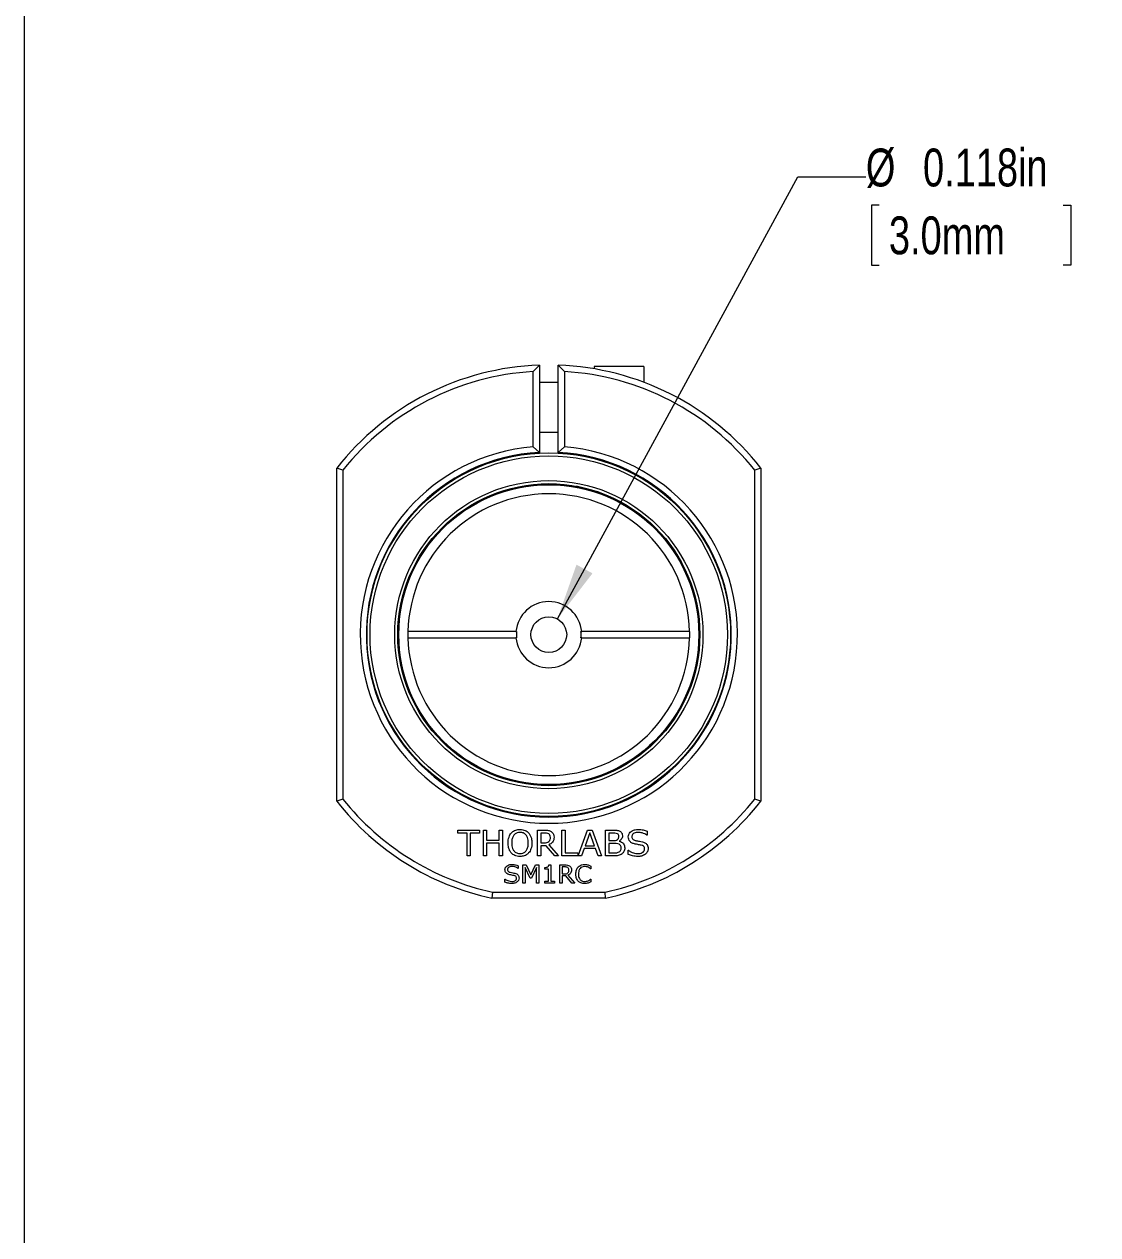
# Model space of a CAD drawing. Header units: inches. Extents: x 0.1 to 10.9, y 0 to 8.5.
# Drawn here: x 0.062 to 2.425, y 3.123 to 5.787 of the extents above; entities that cross this region are included whole.
import ezdxf

# ---------------------------------------------------------------- set-up
doc = ezdxf.new("R2010")
doc.units = ezdxf.units.IN
doc.header["$MEASUREMENT"] = 0
doc.styles.add('SLDTEXTSTYLE0', font='TXT', dxfattribs={"width": 0.75})
doc.dimstyles.new('SLDDIMSTYLE3', dxfattribs={"dimtxt": 0.083333, "dimasz": 0.125, "dimexe": 0, "dimexo": 0.0625, "dimgap": 0.020833, "dimtad": 0, "dimtih": 1, "dimtoh": 1, "dimdec": 3, "dimlfac": 1.5, "dimrnd": 1e-09, "dimzin": 12, "dimdsep": 46, "dimtxsty": 'SLDTEXTSTYLE0', "dimsah": 1, "dimcen": 0, "dimadec": 0, "dimazin": 3, "dimtfac": 1, "dimtdec": 3, "dimtofl": 0, "dimtmove": 0, "dimatfit": 3, "dimfxl": 1, "dimfrac": 2, "dimtolj": 1, "dimtzin": 12, "dimarcsym": 0})

# ---------------------------------------------------------------- blocks, each defined once
blk = doc.blocks.new('_D_6')
at = {"color": 7, "linetype": 'Continuous', "lineweight": 0}
for p, q in [((1.2354, 4.4783), (1.7643, 5.4508)), ((1.7643, 5.4508), (1.9143, 5.4508)), ((1.9438, 5.389), (1.9269, 5.389)), ((1.9269, 5.389), (1.9269, 5.2566)), ((2.3483, 5.389), (2.3652, 5.389)), ((2.3652, 5.389), (2.3652, 5.2566)), ((1.9269, 5.2566), (1.9438, 5.2566)), ((2.3652, 5.2566), (2.3483, 5.2566))]:
    blk.add_line(p, q, dxfattribs=at)
blk.add_solid([(1.2354, 4.4783), (1.3127, 4.5786), (1.2775, 4.5977)], dxfattribs=at)
at = {"color": 7, "linetype": 'Continuous', "lineweight": 0, "char_height": 0.08333, "attachment_point": 1, "style": 'SLDTEXTSTYLE0'}
for s, insert in [('%%c', (1.9143, 5.5133, 0.856)), ('0.118in', (2.04, 5.5133, 0.856)), ('3.0mm', (1.965, 5.364, 0.856))]:
    blk.add_mtext(s, dxfattribs=dict(at, insert=insert))

msp = doc.modelspace()

# ---------------------------------------------------------------- linework, layer by layer
at = {"color": 7, "linetype": 'Continuous', "lineweight": 0}
for p, q in [((0.062179, 8.450606), (0.062179, 0.035558)), ((1.18244, 5.022742), (1.195774, 5.036716)), ((1.195774, 5.036716), (1.195774, 4.844875)), ((1.23744, 4.844875), (1.23744, 5.036716)), ((1.23744, 5.036716), (1.250774, 5.022742)), ((1.18244, 4.85734), (1.18244, 5.022742)), ((1.250774, 5.022742), (1.250774, 4.85734)), ((1.42594, 5.033749), (1.316607, 5.033749)), ((1.316607, 5.033749), (1.316607, 5.028595)), ((1.42594, 5.033749), (1.42594, 4.998928)), ((1.23744, 4.998416), (1.195774, 4.998416)), ((1.195774, 4.889082), (1.23744, 4.889082)), ((1.18244, 4.85734), (1.195774, 4.844875)), ((1.23744, 4.844875), (1.250774, 4.85734)), ((0.74994, 4.077325), (0.74994, 4.810173)), ((0.763274, 4.805535), (0.74994, 4.810173)), ((0.763274, 4.805535), (0.763274, 4.081963)), ((1.683274, 4.810173), (1.66994, 4.805535)), ((1.66994, 4.081963), (1.66994, 4.805535)), ((1.683274, 4.810173), (1.683274, 4.077325)), ((0.906679, 4.450416), (0.906607, 4.450416)), ((1.144247, 4.450416), (0.906679, 4.450416)), ((1.144247, 4.450416), (1.145843, 4.450416)), ((1.287371, 4.450416), (1.288967, 4.450416)), ((1.526535, 4.450416), (1.288967, 4.450416)), ((1.526607, 4.450416), (1.526535, 4.450416)), ((0.906607, 4.437082), (0.906679, 4.437082)), ((0.906679, 4.437082), (1.144247, 4.437082)), ((1.145843, 4.437082), (1.144247, 4.437082)), ((1.288967, 4.437082), (1.287371, 4.437082)), ((1.288967, 4.437082), (1.526535, 4.437082)), ((1.526535, 4.437082), (1.526607, 4.437082)), ((0.763274, 4.081963), (0.74994, 4.077325)), ((1.683274, 4.077325), (1.66994, 4.081963)), ((1.016607, 4.00727), (1.016607, 4.013723)), ((1.016607, 4.013723), (1.063927, 4.013723)), ((1.036682, 4.00727), (1.016607, 4.00727)), ((1.036682, 3.957082), (1.036682, 4.00727)), ((1.043852, 4.00727), (1.043852, 3.957082)), ((1.063927, 4.00727), (1.043852, 4.00727)), ((1.063927, 4.013723), (1.063927, 4.00727)), ((1.072531, 4.013723), (1.0797, 4.013723)), ((1.072531, 3.957082), (1.072531, 4.013723)), ((1.0797, 4.013723), (1.0797, 3.991497)), ((1.107662, 3.991497), (1.107662, 4.013723)), ((1.107662, 4.013723), (1.114832, 4.013723)), ((1.114832, 4.013723), (1.114832, 3.957082)), ((1.191548, 4.013723), (1.207176, 4.013723)), ((1.191548, 3.957082), (1.191548, 4.013723)), ((1.198718, 4.00727), (1.198718, 3.985761)), ((1.207489, 4.00727), (1.198718, 4.00727)), ((1.245321, 4.013723), (1.25249, 4.013723)), ((1.245321, 3.957082), (1.245321, 4.013723)), ((1.25249, 4.013723), (1.25249, 3.963535)), ((1.281169, 3.957082), (1.301928, 4.013723)), ((1.30698, 4.007774), (1.296718, 3.979308)), ((1.301928, 4.013723), (1.312032, 4.013723)), ((1.317208, 3.979308), (1.30698, 4.007774)), ((1.312032, 4.013723), (1.332791, 3.957082)), ((1.341395, 4.013723), (1.357907, 4.013723)), ((1.341395, 3.957082), (1.341395, 4.013723)), ((1.348564, 4.00727), (1.348564, 3.99078)), ((1.357426, 4.00727), (1.348564, 4.00727)), ((1.433167, 4.002251), (1.432629, 4.002251)), ((1.433167, 4.011191), (1.433167, 4.002251)), ((1.0797, 3.991497), (1.107662, 3.991497)), ((1.0797, 3.985044), (1.0797, 3.957082)), ((1.107662, 3.985044), (1.0797, 3.985044)), ((1.107662, 3.957082), (1.107662, 3.985044)), ((1.198718, 3.985761), (1.206257, 3.985761)), ((1.198718, 3.979308), (1.198718, 3.957082)), ((1.210548, 3.979308), (1.198718, 3.979308)), ((1.229525, 3.957082), (1.210548, 3.979308)), ((1.216799, 3.981571), (1.238151, 3.957082)), ((1.294399, 3.972856), (1.288809, 3.957082)), ((1.319561, 3.972856), (1.294399, 3.972856)), ((1.296718, 3.979308), (1.317208, 3.979308)), ((1.325151, 3.957082), (1.319561, 3.972856)), ((1.348564, 3.99078), (1.358176, 3.99078)), ((1.348564, 3.984327), (1.348564, 3.963535)), ((1.360349, 3.984327), (1.348564, 3.984327)), ((1.371205, 3.989424), (1.371205, 3.989122)), ((1.391582, 3.969271), (1.39212, 3.969271)), ((1.391582, 3.960062), (1.391582, 3.969271)), ((1.043852, 3.957082), (1.036682, 3.957082)), ((1.0797, 3.957082), (1.072531, 3.957082)), ((1.114832, 3.957082), (1.107662, 3.957082)), ((1.198718, 3.957082), (1.191548, 3.957082)), ((1.238151, 3.957082), (1.229525, 3.957082)), ((1.280452, 3.957082), (1.245321, 3.957082)), ((1.25249, 3.963535), (1.280452, 3.963535)), ((1.280452, 3.963535), (1.280452, 3.957082)), ((1.288809, 3.957082), (1.281169, 3.957082)), ((1.332791, 3.957082), (1.325151, 3.957082)), ((1.361279, 3.957082), (1.341395, 3.957082)), ((1.348564, 3.963535), (1.35849, 3.963535)), ((1.149519, 3.928981), (1.149139, 3.928981)), ((1.149519, 3.935294), (1.149519, 3.928981)), ((1.159645, 3.937082), (1.166947, 3.937082)), ((1.159645, 3.897082), (1.159645, 3.937082)), ((1.164708, 3.931576), (1.164708, 3.897082)), ((1.175523, 3.908222), (1.164708, 3.931576)), ((1.166947, 3.937082), (1.17739, 3.914907)), ((1.17739, 3.914907), (1.187493, 3.937082)), ((1.189519, 3.931576), (1.178625, 3.908222)), ((1.187493, 3.937082), (1.194582, 3.937082)), ((1.189519, 3.897082), (1.189519, 3.931576)), ((1.194582, 3.937082), (1.194582, 3.897082)), ((1.207746, 3.927968), (1.207746, 3.931513)), ((1.215848, 3.927968), (1.207746, 3.927968)), ((1.215848, 3.901133), (1.215848, 3.927968)), ((1.216821, 3.937082), (1.220911, 3.937082)), ((1.220911, 3.937082), (1.220911, 3.901133)), ((1.240658, 3.937082), (1.251694, 3.937082)), ((1.240658, 3.897082), (1.240658, 3.937082)), ((1.245721, 3.932525), (1.245721, 3.917335)), ((1.251916, 3.932525), (1.245721, 3.932525)), ((1.245721, 3.917335), (1.251045, 3.917335)), ((1.309012, 3.928475), (1.308617, 3.928475)), ((1.309012, 3.934653), (1.309012, 3.928475)), ((1.120151, 3.90569), (1.120531, 3.90569)), ((1.120151, 3.899187), (1.120151, 3.90569)), ((1.164708, 3.897082), (1.159645, 3.897082)), ((1.178625, 3.908222), (1.175523, 3.908222)), ((1.194582, 3.897082), (1.189519, 3.897082)), ((1.207746, 3.901133), (1.215848, 3.901133)), ((1.207746, 3.897082), (1.207746, 3.901133)), ((1.229012, 3.897082), (1.207746, 3.897082)), ((1.220911, 3.901133), (1.229012, 3.901133)), ((1.229012, 3.901133), (1.229012, 3.897082)), ((1.245721, 3.897082), (1.240658, 3.897082)), ((1.245721, 3.912779), (1.245721, 3.897082)), ((1.254075, 3.912779), (1.245721, 3.912779)), ((1.267477, 3.897082), (1.254075, 3.912779)), ((1.25849, 3.914377), (1.273569, 3.897082)), ((1.273569, 3.897082), (1.267477, 3.897082)), ((1.30864, 3.90569), (1.309012, 3.90569)), ((1.309012, 3.90569), (1.309012, 3.899606)), ((1.092959, 3.877082), (1.091529, 3.863749)), ((1.341685, 3.863749), (1.091529, 3.863749)), ((1.092959, 3.877082), (1.340255, 3.877082)), ((1.341685, 3.863749), (1.340255, 3.877082))]:
    msp.add_line(p, q, dxfattribs=at)
at = {"color": 7, "linetype": 'Continuous', "lineweight": 0, "flags": 128}
msp.add_lwpolyline([(1.327246, 4.757125), (1.324299, 4.757915), (1.318894, 4.759363), (1.313038, 4.760932), (1.306891, 4.762579), (1.30062, 4.764259), (1.294397, 4.765927), (1.288391, 4.767536), (1.282766, 4.769043), (1.277676, 4.770407), (1.277479, 4.77046)], dxfattribs=at)
at = {"color": 7, "linetype": 'Continuous', "lineweight": 0}
for radius in [0.4, 0.393333, 0.339, 0.332333, 0.331333, 0.33, 0.039333]:
    msp.add_circle((1.216607, 4.443749), radius, dxfattribs=at)
for radius, start, end in [(0.593333, 92.012204, 141.861187), (0.593333, 38.138813, 87.987796), (0.58, 93.377138, 141.408149), (0.58, 38.591851, 86.622862), (0.415, 94.722468, 85.277532), (0.401667, 92.973107, 87.026893), (0.31, 1.232262, 178.767738), (0.072667, 5.263895, 174.736105), (0.071078, 174.618082, 185.381918), (0.071078, 354.618082, 5.381918), (0.31, 181.232262, 358.767738), (0.072667, 185.263895, 354.736105), (0.593333, 218.138813, 257.830457), (0.58, 218.591851, 257.690837), (0.58, 282.309163, 321.408149), (0.593333, 282.169543, 321.861187)]:
    msp.add_arc((1.216607, 4.443749), radius, start, end, dxfattribs=at)
for points, knots in [([(0.906607, 4.450416), (0.906607, 4.446523), (0.906607, 4.442078), (0.906607, 4.437634), (0.906607, 4.437082)], [0, 0, 0, 0, 0.87573846, 1, 1, 1, 1]), ([(1.526607, 4.437082), (1.526607, 4.437634), (1.526607, 4.442078), (1.526607, 4.446523), (1.526607, 4.450416)], [0, 0, 0, 0, 0.12426154, 1, 1, 1, 1]), ([(1.127021, 3.98538), (1.127099, 3.98759), (1.127255, 3.992008), (1.128701, 3.998018), (1.130933, 4.003284), (1.133067, 4.006031), (1.134134, 4.007405)], [0, 0, 0, 0, 0.280103118, 0.560051886, 0.780058353, 1, 1, 1, 1]), ([(1.134134, 4.007405), (1.135568, 4.008772), (1.138436, 4.011508), (1.144981, 4.014484), (1.150064, 4.014902), (1.153168, 4.015157)], [0, 0, 0, 0, 0.280097409, 0.560404669, 1, 1, 1, 1]), ([(1.153212, 4.008704), (1.151117, 4.00855), (1.146931, 4.008241), (1.141374, 4.004927), (1.13735, 3.999542), (1.135199, 3.992756), (1.135005, 3.987841), (1.134907, 3.98538)], [0, 0, 0, 0, 0.18663432, 0.37282795, 0.55933209, 0.7794287, 1, 1, 1, 1]), ([(1.153168, 4.015157), (1.155151, 4.015066), (1.159116, 4.014884), (1.164415, 4.013171), (1.168902, 4.010681), (1.171131, 4.008497), (1.172246, 4.007405)], [0, 0, 0, 0, 0.280066633, 0.559926871, 0.77998088, 1, 1, 1, 1]), ([(1.171473, 3.98538), (1.171403, 3.987465), (1.171264, 3.991631), (1.169707, 3.997744), (1.166411, 4.003539), (1.160624, 4.008037), (1.155685, 4.008482), (1.153212, 4.008704)], [0, 0, 0, 0, 0.18736695, 0.37450937, 0.56126546, 0.78037789, 1, 1, 1, 1]), ([(1.172246, 4.007405), (1.17357, 4.005632), (1.176221, 4.002085), (1.178848, 3.99453), (1.179165, 3.98885), (1.179359, 3.98538)], [0, 0, 0, 0, 0.27988199, 0.56004073, 1, 1, 1, 1]), ([(1.207176, 4.013723), (1.21002, 4.013728), (1.21509, 4.013736), (1.219664, 4.011594), (1.221672, 4.010653)], [0, 0, 0, 0, 0.56104579, 1, 1, 1, 1]), ([(1.216575, 4.005276), (1.214954, 4.005987), (1.212049, 4.007262), (1.208887, 4.007268), (1.207489, 4.00727)], [0, 0, 0, 0, 0.55801393, 1, 1, 1, 1]), ([(1.220227, 3.997737), (1.220089, 3.999431), (1.219843, 4.002455), (1.217573, 4.004414), (1.216575, 4.005276)], [0, 0, 0, 0, 0.5602215, 1, 1, 1, 1]), ([(1.228113, 3.998185), (1.227982, 3.996169), (1.227719, 3.992144), (1.224919, 3.987124), (1.221092, 3.983587), (1.21823, 3.982243), (1.216799, 3.981571)], [0, 0, 0, 0, 0.280077491, 0.559397241, 0.779603317, 1, 1, 1, 1]), ([(1.216911, 3.988741), (1.218057, 3.990233), (1.220112, 3.992908), (1.220191, 3.996256), (1.220227, 3.997737)], [0, 0, 0, 0, 0.55768451, 1, 1, 1, 1]), ([(1.221672, 4.010653), (1.222768, 4.009824), (1.224959, 4.008165), (1.227705, 4.003931), (1.227959, 4.000363), (1.228113, 3.998185)], [0, 0, 0, 0, 0.280486935, 0.560744408, 1, 1, 1, 1]), ([(1.367934, 4.005735), (1.36602, 4.006317), (1.362588, 4.007359), (1.359009, 4.007297), (1.357426, 4.00727)], [0, 0, 0, 0, 0.557621582, 1, 1, 1, 1]), ([(1.357907, 4.013723), (1.360792, 4.013801), (1.365933, 4.01394), (1.370734, 4.012139), (1.37284, 4.011348)], [0, 0, 0, 0, 0.56114518, 1, 1, 1, 1]), ([(1.367564, 3.992662), (1.368182, 3.993145), (1.369419, 3.994112), (1.370597, 3.996723), (1.370717, 3.998722), (1.37079, 3.999944)], [0, 0, 0, 0, 0.27996112, 0.55984229, 1, 1, 1, 1]), ([(1.37079, 3.999944), (1.370702, 4.001266), (1.370544, 4.003624), (1.36873, 4.005091), (1.367934, 4.005735)], [0, 0, 0, 0, 0.56072674, 1, 1, 1, 1]), ([(1.378677, 4.000929), (1.378583, 3.999572), (1.378394, 3.996858), (1.375952, 3.992495), (1.373005, 3.990589), (1.371205, 3.989424)], [0, 0, 0, 0, 0.28059414, 0.56065724, 1, 1, 1, 1]), ([(1.37284, 4.011348), (1.373843, 4.010719), (1.375845, 4.009462), (1.378266, 4.005845), (1.378521, 4.002793), (1.378677, 4.000929)], [0, 0, 0, 0, 0.280600394, 0.560599199, 1, 1, 1, 1]), ([(1.391582, 3.998723), (1.391768, 4.000613), (1.39214, 4.004394), (1.395566, 4.009132), (1.400439, 4.012633), (1.40647, 4.01483), (1.410906, 4.015048), (1.413125, 4.015157)], [0, 0, 0, 0, 0.18628356, 0.37255796, 0.55938101, 0.77953112, 1, 1, 1, 1]), ([(1.406527, 3.982994), (1.404367, 3.983553), (1.40006, 3.984667), (1.394807, 3.988302), (1.39195, 3.993463), (1.391705, 3.996968), (1.391582, 3.998723)], [0, 0, 0, 0, 0.280784582, 0.560097441, 0.779764675, 1, 1, 1, 1]), ([(1.413058, 4.008704), (1.411529, 4.00864), (1.408475, 4.008511), (1.404105, 4.00699), (1.401036, 4.004535), (1.399647, 4.001754), (1.399529, 4.000226), (1.399469, 3.999462)], [0, 0, 0, 0, 0.25067113, 0.50080021, 0.74981128, 0.874875, 1, 1, 1, 1]), ([(1.399469, 3.999462), (1.399553, 3.9982), (1.399721, 3.995687), (1.402037, 3.992812), (1.404967, 3.991465), (1.406858, 3.990956), (1.407804, 3.990701)], [0, 0, 0, 0, 0.28022007, 0.55815672, 0.77886837, 1, 1, 1, 1]), ([(1.432629, 4.002251), (1.431017, 4.003366), (1.427792, 4.005596), (1.421156, 4.008026), (1.416128, 4.008447), (1.413058, 4.008704)], [0, 0, 0, 0, 0.2799598, 0.56033188, 1, 1, 1, 1]), ([(1.413125, 4.015157), (1.41698, 4.014964), (1.423866, 4.014619), (1.430324, 4.012239), (1.433167, 4.011191)], [0, 0, 0, 0, 0.559781005, 1, 1, 1, 1]), ([(1.134101, 3.963434), (1.132782, 3.965201), (1.130143, 3.968736), (1.12752, 3.976262), (1.12721, 3.981922), (1.127021, 3.98538)], [0, 0, 0, 0, 0.2798823, 0.56004086, 1, 1, 1, 1]), ([(1.134907, 3.98538), (1.13498, 3.983297), (1.135126, 3.979133), (1.136656, 3.973013), (1.140006, 3.967244), (1.14581, 3.962792), (1.150743, 3.962331), (1.153212, 3.962101)], [0, 0, 0, 0, 0.18738374, 0.37453324, 0.56124258, 0.78042954, 1, 1, 1, 1]), ([(1.153212, 3.962101), (1.155302, 3.962261), (1.159477, 3.96258), (1.164988, 3.965922), (1.169045, 3.971252), (1.17118, 3.978028), (1.171375, 3.982927), (1.171473, 3.98538)], [0, 0, 0, 0, 0.1865952, 0.37284477, 0.5593292, 0.77940405, 1, 1, 1, 1]), ([(1.179359, 3.98538), (1.179282, 3.983177), (1.179128, 3.978771), (1.17767, 3.972784), (1.175459, 3.967527), (1.173317, 3.964798), (1.172246, 3.963434)], [0, 0, 0, 0, 0.280101766, 0.560077071, 0.780110826, 1, 1, 1, 1]), ([(1.206257, 3.985761), (1.208422, 3.985764), (1.212276, 3.985768), (1.215499, 3.987835), (1.216911, 3.988741)], [0, 0, 0, 0, 0.56187261, 1, 1, 1, 1]), ([(1.358176, 3.99078), (1.36002, 3.990738), (1.363304, 3.990664), (1.366265, 3.992053), (1.367564, 3.992662)], [0, 0, 0, 0, 0.56139161, 1, 1, 1, 1]), ([(1.37107, 3.982826), (1.369111, 3.983386), (1.365602, 3.98439), (1.361959, 3.984346), (1.360349, 3.984327)], [0, 0, 0, 0, 0.558293436, 1, 1, 1, 1]), ([(1.375809, 3.974077), (1.375773, 3.975062), (1.375702, 3.97703), (1.374612, 3.980536), (1.372411, 3.981959), (1.37107, 3.982826)], [0, 0, 0, 0, 0.281651432, 0.562282191, 1, 1, 1, 1]), ([(1.371205, 3.989122), (1.373114, 3.988585), (1.376928, 3.987511), (1.381125, 3.983696), (1.383397, 3.97906), (1.383596, 3.975955), (1.383696, 3.974402)], [0, 0, 0, 0, 0.28014213, 0.559584604, 0.779564023, 1, 1, 1, 1]), ([(1.37172, 3.965899), (1.372428, 3.966449), (1.373841, 3.967547), (1.375596, 3.970329), (1.375728, 3.972656), (1.375809, 3.974077)], [0, 0, 0, 0, 0.280597809, 0.5605894, 1, 1, 1, 1]), ([(1.383696, 3.974402), (1.383624, 3.97305), (1.383481, 3.970349), (1.381832, 3.965707), (1.379365, 3.963217), (1.377859, 3.961698)], [0, 0, 0, 0, 0.28080979, 0.56126975, 1, 1, 1, 1]), ([(1.39212, 3.969271), (1.39381, 3.968078), (1.397191, 3.965693), (1.402611, 3.963666), (1.407769, 3.962369), (1.411011, 3.96219), (1.412632, 3.962101)], [0, 0, 0, 0, 0.27988954, 0.55988178, 0.77999385, 1, 1, 1, 1]), ([(1.419903, 3.980451), (1.41741, 3.980946), (1.412958, 3.98183), (1.408492, 3.982638), (1.406527, 3.982994)], [0, 0, 0, 0, 0.55991051, 1, 1, 1, 1]), ([(1.407804, 3.990701), (1.410554, 3.990213), (1.415464, 3.989342), (1.420336, 3.988279), (1.422479, 3.987811)], [0, 0, 0, 0, 0.56004235, 1, 1, 1, 1]), ([(1.412632, 3.962101), (1.414296, 3.962165), (1.417618, 3.962291), (1.42243, 3.963771), (1.425801, 3.966453), (1.427251, 3.969509), (1.427371, 3.971172), (1.427431, 3.972004)], [0, 0, 0, 0, 0.2508034, 0.5009565, 0.74971799, 0.87480824, 1, 1, 1, 1]), ([(1.427431, 3.972004), (1.427377, 3.973183), (1.42727, 3.975529), (1.424593, 3.979034), (1.421686, 3.979913), (1.419903, 3.980451)], [0, 0, 0, 0, 0.28094089, 0.55904156, 1, 1, 1, 1]), ([(1.422479, 3.987811), (1.424385, 3.987209), (1.428189, 3.986008), (1.432795, 3.98257), (1.435071, 3.977796), (1.435235, 3.974654), (1.435318, 3.97308)], [0, 0, 0, 0, 0.28062958, 0.5600454, 0.77963078, 1, 1, 1, 1]), ([(1.435318, 3.97308), (1.435209, 3.97178), (1.434991, 3.96918), (1.433232, 3.964781), (1.430881, 3.962365), (1.429447, 3.960891)], [0, 0, 0, 0, 0.28038094, 0.56102477, 1, 1, 1, 1]), ([(1.153168, 3.955648), (1.151184, 3.955746), (1.14722, 3.955943), (1.141915, 3.957639), (1.137431, 3.960142), (1.135211, 3.962337), (1.134101, 3.963434)], [0, 0, 0, 0, 0.28005756, 0.559932216, 0.779973378, 1, 1, 1, 1]), ([(1.172246, 3.963434), (1.170811, 3.962057), (1.167943, 3.959302), (1.161407, 3.956229), (1.156292, 3.955869), (1.153168, 3.955648)], [0, 0, 0, 0, 0.28020771, 0.56035122, 1, 1, 1, 1]), ([(1.35849, 3.963535), (1.361064, 3.963488), (1.365645, 3.963405), (1.369869, 3.965139), (1.37172, 3.965899)], [0, 0, 0, 0, 0.56181927, 1, 1, 1, 1]), ([(1.377859, 3.961698), (1.376502, 3.960768), (1.373787, 3.958908), (1.368077, 3.957269), (1.363858, 3.957153), (1.361279, 3.957082)], [0, 0, 0, 0, 0.27990338, 0.55978106, 1, 1, 1, 1]), ([(1.412576, 3.955648), (1.408522, 3.955855), (1.401277, 3.956225), (1.394546, 3.958889), (1.391582, 3.960062)], [0, 0, 0, 0, 0.55965564, 1, 1, 1, 1]), ([(1.429447, 3.960891), (1.428064, 3.95993), (1.425297, 3.958007), (1.419562, 3.955971), (1.415226, 3.955771), (1.412576, 3.955648)], [0, 0, 0, 0, 0.28000153, 0.56010163, 1, 1, 1, 1]), ([(1.120151, 3.926489), (1.120283, 3.927824), (1.120545, 3.930494), (1.122965, 3.93384), (1.126406, 3.936313), (1.130665, 3.937864), (1.133798, 3.938018), (1.135365, 3.938095)], [0, 0, 0, 0, 0.18628479, 0.37255773, 0.55938034, 0.77953108, 1, 1, 1, 1]), ([(1.130705, 3.915381), (1.12918, 3.915776), (1.126138, 3.916563), (1.122429, 3.91913), (1.120411, 3.922775), (1.120238, 3.92525), (1.120151, 3.926489)], [0, 0, 0, 0, 0.28078505, 0.5600968, 0.77976505, 1, 1, 1, 1]), ([(1.135318, 3.933538), (1.134238, 3.933492), (1.132081, 3.933402), (1.128995, 3.932327), (1.126828, 3.930594), (1.125847, 3.92863), (1.125763, 3.927551), (1.125721, 3.927011)], [0, 0, 0, 0, 0.2506716, 0.50080245, 0.74981413, 0.87487542, 1, 1, 1, 1]), ([(1.125721, 3.927011), (1.125779, 3.926119), (1.125896, 3.924344), (1.128013, 3.92175), (1.130241, 3.921176), (1.131607, 3.920824)], [0, 0, 0, 0, 0.28073252, 0.55918184, 1, 1, 1, 1]), ([(1.131607, 3.920824), (1.133549, 3.92048), (1.137017, 3.919864), (1.140457, 3.919113), (1.141971, 3.918783)], [0, 0, 0, 0, 0.56004303, 1, 1, 1, 1]), ([(1.149139, 3.928981), (1.146751, 3.930438), (1.142479, 3.933043), (1.137509, 3.933387), (1.135318, 3.933538)], [0, 0, 0, 0, 0.55904721, 1, 1, 1, 1]), ([(1.135365, 3.938095), (1.138087, 3.937959), (1.14295, 3.937715), (1.147511, 3.936034), (1.149519, 3.935294)], [0, 0, 0, 0, 0.55978108, 1, 1, 1, 1]), ([(1.141971, 3.918783), (1.143317, 3.918358), (1.146003, 3.91751), (1.149256, 3.915082), (1.150864, 3.91171), (1.150979, 3.909491), (1.151038, 3.90838)], [0, 0, 0, 0, 0.28062979, 0.56004727, 0.77963185, 1, 1, 1, 1]), ([(1.207746, 3.931513), (1.208973, 3.931542), (1.211159, 3.931595), (1.213224, 3.932302), (1.214131, 3.932612)], [0, 0, 0, 0, 0.56089207, 1, 1, 1, 1]), ([(1.214131, 3.932612), (1.21456, 3.932891), (1.215418, 3.933448), (1.216554, 3.93495), (1.216719, 3.936274), (1.216821, 3.937082)], [0, 0, 0, 0, 0.2805299, 0.56063301, 1, 1, 1, 1]), ([(1.251045, 3.917335), (1.252575, 3.917337), (1.255296, 3.91734), (1.257572, 3.9188), (1.258569, 3.91944)], [0, 0, 0, 0, 0.56187289, 1, 1, 1, 1]), ([(1.251694, 3.937082), (1.253703, 3.937086), (1.257284, 3.937092), (1.260514, 3.935579), (1.261932, 3.934915)], [0, 0, 0, 0, 0.56104675, 1, 1, 1, 1]), ([(1.258332, 3.931117), (1.257187, 3.931619), (1.255136, 3.932519), (1.252903, 3.932524), (1.251916, 3.932525)], [0, 0, 0, 0, 0.55801427, 1, 1, 1, 1]), ([(1.260911, 3.925793), (1.260814, 3.926989), (1.26064, 3.929124), (1.259037, 3.930508), (1.258332, 3.931117)], [0, 0, 0, 0, 0.56022324, 1, 1, 1, 1]), ([(1.266481, 3.926109), (1.266385, 3.924692), (1.266194, 3.92186), (1.263714, 3.917227), (1.26047, 3.915457), (1.25849, 3.914377)], [0, 0, 0, 0, 0.28106255, 0.56136442, 1, 1, 1, 1]), ([(1.258569, 3.91944), (1.259379, 3.920494), (1.26083, 3.922383), (1.260886, 3.924747), (1.260911, 3.925793)], [0, 0, 0, 0, 0.55768888, 1, 1, 1, 1]), ([(1.261932, 3.934915), (1.262706, 3.934329), (1.264253, 3.933157), (1.266193, 3.930167), (1.266371, 3.927647), (1.266481, 3.926109)], [0, 0, 0, 0, 0.28048899, 0.56074307, 1, 1, 1, 1]), ([(1.276101, 3.917043), (1.27634, 3.920216), (1.276673, 3.924642), (1.279089, 3.92981), (1.280684, 3.93172), (1.281481, 3.932676)], [0, 0, 0, 0, 0.55908966, 0.7795814, 1, 1, 1, 1]), ([(1.281536, 3.901188), (1.280524, 3.902437), (1.278498, 3.904936), (1.276473, 3.910394), (1.276242, 3.914521), (1.276101, 3.917043)], [0, 0, 0, 0, 0.279847008, 0.560043421, 1, 1, 1, 1]), ([(1.281481, 3.932676), (1.282565, 3.933639), (1.284733, 3.935565), (1.289558, 3.937649), (1.293281, 3.937926), (1.295555, 3.938095)], [0, 0, 0, 0, 0.28009636, 0.56031297, 1, 1, 1, 1]), ([(1.285547, 3.929432), (1.284813, 3.928428), (1.283343, 3.92642), (1.281942, 3.92215), (1.281774, 3.91896), (1.28167, 3.917011)], [0, 0, 0, 0, 0.27980329, 0.55996796, 1, 1, 1, 1]), ([(1.28167, 3.917011), (1.281797, 3.914471), (1.282024, 3.909937), (1.284587, 3.906223), (1.285713, 3.90459)], [0, 0, 0, 0, 0.56035213, 1, 1, 1, 1]), ([(1.295246, 3.933538), (1.293171, 3.933357), (1.289462, 3.933032), (1.286744, 3.930533), (1.285547, 3.929432)], [0, 0, 0, 0, 0.559582774, 1, 1, 1, 1]), ([(1.308617, 3.928475), (1.306357, 3.930085), (1.302321, 3.932961), (1.297409, 3.933361), (1.295246, 3.933538)], [0, 0, 0, 0, 0.55978116, 1, 1, 1, 1]), ([(1.295555, 3.938095), (1.298181, 3.937884), (1.302875, 3.937506), (1.307135, 3.935526), (1.309012, 3.934653)], [0, 0, 0, 0, 0.55944162, 1, 1, 1, 1]), ([(1.134977, 3.89607), (1.132114, 3.896216), (1.126998, 3.896477), (1.122245, 3.898358), (1.120151, 3.899187)], [0, 0, 0, 0, 0.55965615, 1, 1, 1, 1]), ([(1.120531, 3.90569), (1.123027, 3.904121), (1.127488, 3.901315), (1.132714, 3.900837), (1.135017, 3.900627)], [0, 0, 0, 0, 0.55938117, 1, 1, 1, 1]), ([(1.140151, 3.913585), (1.138391, 3.913935), (1.135247, 3.91456), (1.132093, 3.91513), (1.130705, 3.915381)], [0, 0, 0, 0, 0.559910232, 1, 1, 1, 1]), ([(1.146892, 3.899772), (1.144837, 3.898516), (1.141157, 3.896267), (1.13687, 3.89613), (1.134977, 3.89607)], [0, 0, 0, 0, 0.558664291, 1, 1, 1, 1]), ([(1.135017, 3.900627), (1.136192, 3.900671), (1.138538, 3.900761), (1.141937, 3.901806), (1.144317, 3.9037), (1.145341, 3.905858), (1.145426, 3.907033), (1.145468, 3.90762)], [0, 0, 0, 0, 0.25080363, 0.50095669, 0.74971943, 0.87480745, 1, 1, 1, 1]), ([(1.145468, 3.90762), (1.14543, 3.908453), (1.145355, 3.910109), (1.143464, 3.912585), (1.141411, 3.913205), (1.140151, 3.913585)], [0, 0, 0, 0, 0.28094393, 0.55904116, 1, 1, 1, 1]), ([(1.151038, 3.90838), (1.150769, 3.906516), (1.150288, 3.903184), (1.147931, 3.900816), (1.146892, 3.899772)], [0, 0, 0, 0, 0.55912245, 1, 1, 1, 1]), ([(1.295531, 3.89607), (1.294105, 3.896134), (1.291255, 3.896263), (1.286221, 3.897486), (1.283311, 3.899786), (1.281536, 3.901188)], [0, 0, 0, 0, 0.2808018, 0.56143236, 1, 1, 1, 1]), ([(1.285713, 3.90459), (1.287287, 3.903305), (1.290106, 3.901002), (1.29371, 3.900742), (1.295302, 3.900627)], [0, 0, 0, 0, 0.55844782, 1, 1, 1, 1]), ([(1.295302, 3.900627), (1.296663, 3.900701), (1.299384, 3.900848), (1.304093, 3.902305), (1.306916, 3.904407), (1.30864, 3.90569)], [0, 0, 0, 0, 0.28032329, 0.56055979, 1, 1, 1, 1]), ([(1.303253, 3.897272), (1.301835, 3.896884), (1.299304, 3.89619), (1.296684, 3.896106), (1.295531, 3.89607)], [0, 0, 0, 0, 0.560004472, 1, 1, 1, 1]), ([(1.309012, 3.899606), (1.30796, 3.899114), (1.30608, 3.898234), (1.304117, 3.897566), (1.303253, 3.897272)], [0, 0, 0, 0, 0.56007256, 1, 1, 1, 1])]:
    msp.add_open_spline(points, degree=3, knots=knots, dxfattribs=at)

# ---------------------------------------------------------------- dimensions: what is measured, and where the dimension line sits
dim = msp.add_diameter_dim_2p(p1=(1.197817, 4.409194), p2=(1.235398, 4.478304), dimstyle='SLDDIMSTYLE3', dxfattribs=at)
dim.commit()
dim.dimension.update_dxf_attribs({"geometry": '_D_6', "text_midpoint": (2.194433, 5.450841), "dimtype": 163})

doc.saveas('drawing.dxf')
